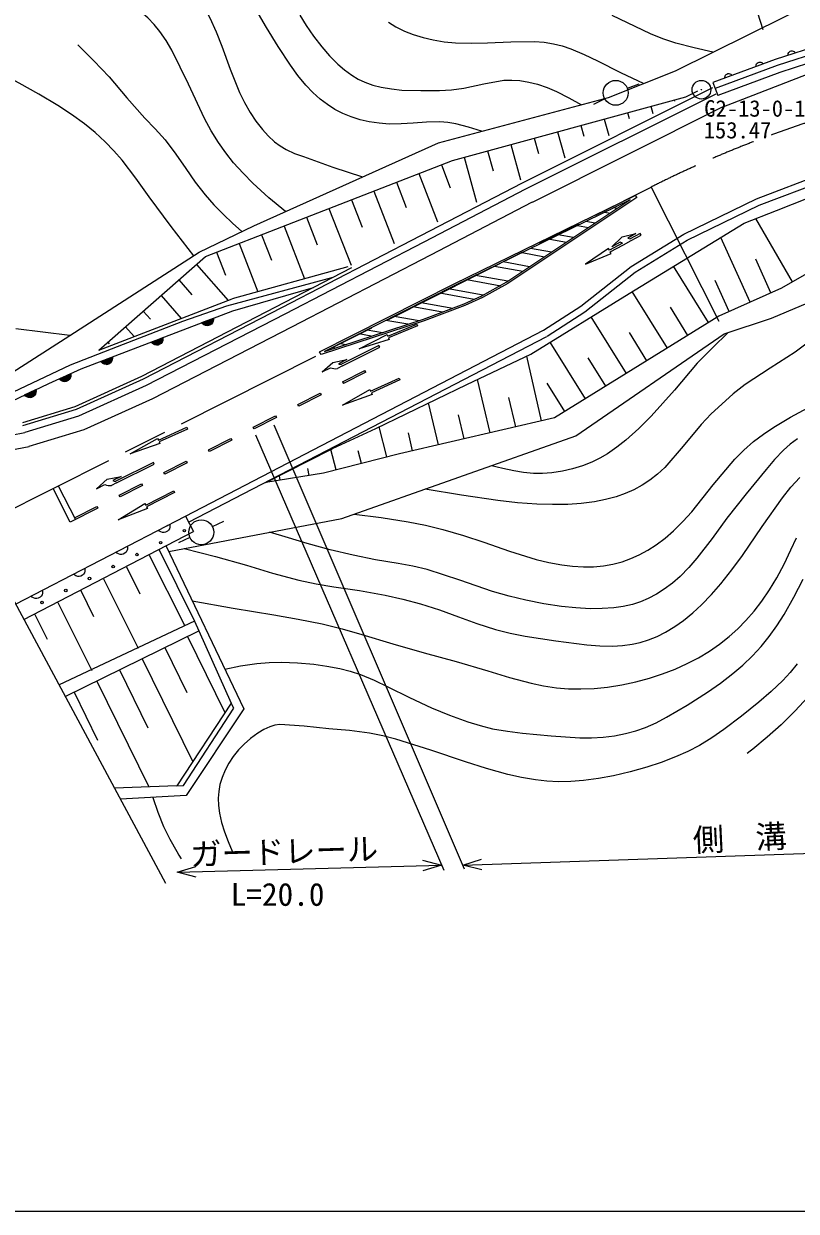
# Model space of a CAD drawing. Units: millimetres, scale not verified. Extents: x 40000 to 680000, y 20000 to 380000.
# Drawn here: x 80580 to 142240, y 205000 to 299829 of the extents above; entities that cross this region are included whole.
import ezdxf
from ezdxf.enums import TextEntityAlignment as Align

# ---------------------------------------------------------------- set-up
doc = ezdxf.new("R2010")
doc.units = ezdxf.units.MM
doc.header["$LTSCALE"] = 1000
doc.linetypes.add('CHAIN', pattern=[18.5, 12, -1.5, 3.5, -1.5])
for name, color, linetype, lineweight in [('M-BGD', 7, 'Continuous', 25), ('M-BMK', 2, 'CHAIN', 13), ('M-STR-STRC', 7, 'Continuous', 25), ('M-TTL-BAND', 7, 'Continuous', 25)]:
    doc.layers.add(name, color=color, linetype=linetype, lineweight=lineweight)
doc.layers.add('M-BGD-HTXT', color=7, linetype='Continuous')
doc.layers.add('M-BMK-SRVR', color=7, linetype='Continuous')
doc.styles.add('ＭＳ ゴシック', font='')
doc.styles.get('ＭＳ ゴシック').set_extended_font_data('MS Gothic')

# ---------------------------------------------------------------- blocks, each defined once
blk = doc.blocks.new('BUHIN2')
at = {"color": 3, "linetype": 'Continuous', "lineweight": 25}
for radius in [746, 22.5]:
    blk.add_circle((0, 0), radius, dxfattribs=at)
blk = doc.blocks.new('BUHIN154')
at = {"color": 7, "linetype": 'Continuous', "lineweight": 25}
for p, q in [((464, -118), (-479, -7)), ((-462, -72), (432, -177)), ((388, -234), (-429, -138)), ((-392, -206), (331, -291)), ((264, -346), (-337, -275)), ((-228, -351), (142, -394))]:
    blk.add_line(p, q, dxfattribs=at)
blk.add_lwpolyline([(497, -58), (443, -168), (375, -258), (265, -356), (149, -403), (28, -426), (-126, -408), (-238, -357), (-341, -285), (-425, -164), (-473, -60), (-497, 58)], close=True, dxfattribs=at)
blk = doc.blocks.new('BUHIN159')
at = {"color": 7, "linetype": 'Continuous', "lineweight": 25}
blk.add_lwpolyline([(-296, 51), (-260, 115), (-215, 166), (-147, 222), (-76, 246), (-3, 255), (88, 239), (154, 206), (213, 160), (260, 85), (285, 21), (296, -51)], dxfattribs=at)
blk = doc.blocks.new('BUHIN160')
at = {"color": 7, "linetype": 'Continuous', "lineweight": 25}
blk.add_lwpolyline([(-298, 38), (-265, 103), (-222, 157), (-157, 215), (-87, 242), (-14, 254), (78, 243), (145, 213), (206, 169), (256, 96), (284, 33), (298, -38)], dxfattribs=at)
blk = doc.blocks.new('BUHIN162')
at = {"color": 7, "linetype": 'Continuous', "lineweight": 25}
blk.add_lwpolyline([(500, -2), (459, -117), (399, -214), (303, -324), (193, -383), (75, -418), (-80, -417), (-197, -382), (-307, -321), (-404, -211), (-463, -113), (-500, 2)], dxfattribs=at)
blk = doc.blocks.new('BUHIN167')
at = {"color": 7, "linetype": 'Continuous', "lineweight": 25}
blk.add_circle((0, 0), 995, dxfattribs=at)

msp = doc.modelspace()

# ---------------------------------------------------------------- linework, layer by layer
at = {"layer": 'M-BGD'}
for p, q in [((139601, 299352), (129178, 332233)), ((132602, 296070), (145280, 302399)), ((145827, 298672), (140562, 296977)), ((145961, 298190), (140726, 296504)), ((140562, 296977), (135595, 295132)), ((146122, 297612), (140922, 295937)), ((127257, 293940), (132602, 296070)), ((140726, 296504), (135769, 294663)), ((140922, 295937), (135978, 294101)), ((136340, 293161), (144690, 296406)), ((128766, 294675), (129698, 295037)), ((135595, 295132), (135769, 294663)), ((114811, 288912), (133439, 294002)), ((135565, 294707), (120376, 287110)), ((135816, 294206), (120630, 286612)), ((133439, 294002), (134397, 294460)), ((135769, 294663), (135978, 294101)), ((113686, 290331), (127257, 293940)), ((136339, 293159), (121154, 285565)), ((126952, 293842), (126069, 293371)), ((130645, 293238), (130800, 292672)), ((132508, 293747), (132534, 293653)), ((126919, 292220), (127280, 290900)), ((128782, 292729), (128911, 292258)), ((123194, 291202), (123761, 289126)), ((125056, 291711), (125288, 290862)), ((98951, 283702), (113686, 290331)), ((119468, 290184), (120242, 287353)), ((121331, 290693), (121666, 289466)), ((117605, 289675), (118043, 288071)), ((95075, 281235), (114811, 288912)), ((113914, 288563), (114629, 286724)), ((115742, 289166), (116722, 285579)), ((112119, 287865), (113616, 284018)), ((139064, 285846), (145427, 288272)), ((139286, 285331), (145603, 287740)), ((108531, 286469), (110159, 282284)), ((110325, 287167), (111106, 285159)), ((120376, 287110), (112261, 282890)), ((120630, 286612), (112519, 282393)), ((140653, 284913), (145696, 286923)), ((106737, 285771), (107583, 283594)), ((121170, 285574), (113057, 281354)), ((133275, 283025), (139064, 285846)), ((104943, 285073), (106702, 280551)), ((133545, 282534), (139286, 285331)), ((138075, 283897), (140653, 284913)), ((94593, 281582), (98951, 283702)), ((101354, 283677), (102995, 279460)), ((103148, 284375), (104004, 282177)), ((128900, 278300), (138075, 283897)), ((141934, 279216), (139023, 284271)), ((149854, 283778), (141054, 278709)), ((99560, 282980), (100346, 280960)), ((112261, 282890), (101150, 277134)), ((129056, 280440), (133275, 283025)), ((138555, 277589), (136232, 282772)), ((97766, 282282), (99267, 278423)), ((112519, 282393), (101407, 276637)), ((129377, 279980), (133545, 282534)), ((84259, 274925), (94593, 281582)), ((86579, 273771), (95075, 281235)), ((95972, 281584), (96687, 279744)), ((113057, 281354), (101945, 275598)), ((140221, 278336), (139012, 281033)), ((89993, 271679), (106778, 280364)), ((94367, 280613), (96899, 277730)), ((106435, 280417), (97213, 277851)), ((125049, 277275), (129056, 280440)), ((125375, 276819), (129377, 279980)), ((135237, 275961), (132447, 280463)), ((140269, 276328), (150289, 280546)), ((92951, 279369), (93987, 278190)), ((96779, 277292), (105280, 279589)), ((136889, 276842), (135775, 279328)), ((86579, 273771), (97213, 277851)), ((91535, 278125), (93147, 276291)), ((97272, 276912), (103697, 278770)), ((121046, 273432), (128900, 278300)), ((131960, 273931), (129156, 278456)), ((141054, 278709), (136056, 276469)), ((85174, 272274), (97272, 276912)), ((101150, 277134), (90106, 271436)), ((93283, 276074), (96779, 277292)), ((122067, 275362), (125049, 277275)), ((133599, 274946), (132200, 277203)), ((88051, 274043), (93283, 276074)), ((90119, 276881), (90695, 276226)), ((101407, 276637), (90349, 270932)), ((122369, 274891), (125375, 276819)), ((136056, 276469), (122950, 268347)), ((128684, 271900), (125878, 276427)), ((136489, 275056), (140269, 276328)), ((84259, 274925), (79936, 275479)), ((88703, 275637), (89394, 274851)), ((101943, 275597), (90859, 269878)), ((93478, 260514), (122067, 275362)), ((107361, 273866), (109589, 275023)), ((109589, 275023), (109646, 274884)), ((109646, 274884), (111959, 275833)), ((112016, 275694), (109703, 274745)), ((111959, 275833), (112016, 275694)), ((124655, 266914), (136489, 275056)), ((130322, 272915), (128919, 275179)), ((79643, 271990), (84259, 274925)), ((87287, 274393), (87403, 274262)), ((93736, 260017), (122325, 274865)), ((108935, 274145), (105946, 272633)), ((109760, 274606), (107361, 273866)), ((109003, 274011), (108935, 274145)), ((109003, 274011), (108935, 274145)), ((109703, 274745), (109760, 274606)), ((125408, 269870), (122602, 274397)), ((84302, 272585), (88051, 274043)), ((106014, 272499), (109003, 274011)), ((115934, 271012), (121046, 273432)), ((121919, 268109), (120725, 273281)), ((127046, 270885), (125643, 273149)), ((79766, 270436), (84302, 272585)), ((82573, 271097), (85174, 272274)), ((104406, 272022), (105252, 272786)), ((104406, 272022), (105076, 272360)), ((105252, 272786), (106369, 273015)), ((106014, 272499), (105613, 272296)), ((106369, 273015), (105700, 272676)), ((84332, 271825), (83466, 271433)), ((83515, 271386), (84335, 271757)), ((84326, 271685), (83577, 271346)), ((83644, 271308), (84307, 271608)), ((84278, 271526), (83727, 271276)), ((83859, 271268), (84199, 271422)), ((84671, 269273), (89993, 271679)), ((90106, 271436), (84757, 269022)), ((117796, 267156), (116810, 271426)), ((79617, 269697), (82573, 271097)), ((81551, 270544), (80693, 270137)), ((80742, 270092), (81555, 270477)), ((81548, 270404), (80805, 270052)), ((80872, 270015), (81530, 270327)), ((90349, 270932), (84955, 268497)), ((108678, 267517), (115934, 271012)), ((123769, 268855), (122364, 271123)), ((81502, 270244), (80955, 269985)), ((81088, 269979), (81425, 270139)), ((90859, 269878), (85367, 267399)), ((113672, 266204), (112899, 269550)), ((119858, 267633), (119312, 269993)), ((84757, 269022), (80491, 267726)), ((80502, 267999), (84671, 269273)), ((84955, 268497), (80654, 267190)), ((115734, 266680), (115294, 268586)), ((115761, 232320), (100570, 267776)), ((105220, 265899), (108678, 267517)), ((109567, 265232), (108950, 267648)), ((122950, 268347), (110580, 265490)), ((80676, 267157), (76860, 266449)), ((85367, 267399), (80994, 266071)), ((99070, 266989), (114104, 232244)), ((105978, 260327), (124655, 266914)), ((111610, 265728), (111278, 267168)), ((81016, 266038), (76864, 265282)), ((99909, 263182), (105098, 265837)), ((105098, 265837), (105220, 265899)), ((105517, 264198), (105098, 265837)), ((107542, 264715), (107283, 265729)), ((110580, 265490), (104504, 263940)), ((104504, 263940), (99909, 263182)), ((101058, 263372), (100997, 263739)), ((103355, 263750), (103264, 264301)), ((79924, 253488), (93478, 260514)), ((92163, 257677), (105978, 260327)), ((93478, 260514), (94123, 259271)), ((93478, 260514), (94123, 259271)), ((95641, 259668), (96537, 260111)), ((76657, 259556), (91894, 231205)), ((80587, 252255), (94123, 259271)), ((91957, 258110), (98142, 245116)), ((93841, 258798), (92936, 258371)), ((90601, 257405), (93426, 251750)), ((91381, 257811), (94204, 252125)), ((88775, 256457), (89848, 254310)), ((86949, 255509), (89721, 249961)), ((85123, 254561), (86155, 252496)), ((83297, 253613), (86015, 248172)), ((81471, 252665), (82461, 250682)), ((94204, 252125), (83395, 247031)), ((83891, 246108), (94564, 251348)), ((94204, 252125), (94564, 251348)), ((94564, 251348), (97142, 245586)), ((93658, 250903), (96642, 244822)), ((91845, 250013), (93601, 246435)), ((90032, 249123), (94071, 240894)), ((88219, 248233), (90494, 243598)), ((86406, 247343), (90558, 238884)), ((84593, 246453), (86470, 242629)), ((97142, 245586), (92809, 238965)), ((93321, 238987), (97346, 245175)), ((98142, 245116), (93541, 238204)), ((97346, 245175), (97142, 245586)), ((92809, 238965), (93321, 238987)), ((92809, 238965), (87821, 238785)), ((93541, 238204), (88295, 237901)), ((115623, 232643), (169143, 234469)), ((92818, 232066), (113930, 232644))]:
    msp.add_line(p, q, dxfattribs=at)
for points in [[(93988, 302893), (94741, 301608), (95440, 300297), (95940, 299187), (96386, 298051), (97065, 296194), (97803, 294350), (98201, 293532), (98657, 292732), (99114, 292048), (99627, 291389), (100087, 290879), (100595, 290408), (101039, 290072), (101522, 289781), (102199, 289473), (102905, 289218), (105258, 288386), (107615, 287600)], [(117106, 291241), (116088, 291573), (115064, 291843), (114432, 291952), (113784, 292001), (112732, 291975), (111662, 291887), (110706, 291825), (109740, 291823), (108940, 291878), (108148, 291993), (107427, 292159), (106711, 292385), (106054, 292661), (105421, 292992), (104819, 293374), (104245, 293810), (103659, 294339), (103108, 294918), (102463, 295700), (101864, 296521), (100887, 298007), (99966, 299516), (98564, 301931)], [(101467, 284834), (100152, 285938), (98877, 287088), (98081, 287887), (97329, 288727), (96701, 289515), (96115, 290348), (95541, 291283), (95013, 292256), (93727, 295005), (92387, 297725), (91942, 298487), (91447, 299214), (90984, 299773), (90477, 300293), (90150, 300601), (89811, 300911)], [(102622, 300517), (103118, 299697), (103718, 298828), (104372, 297988), (104985, 297278), (105639, 296613), (106184, 296137), (106762, 295714), (107269, 295410), (107804, 295159), (108437, 294934), (109102, 294762), (109926, 294620), (110766, 294537), (112268, 294492), (113756, 294507), (114731, 294563), (115707, 294680), (117301, 295030), (118898, 295318), (119536, 295332), (120176, 295286), (120884, 295170), (121583, 294995), (122352, 294737), (123093, 294424), (124100, 293917), (125091, 293364)], [(109686, 299943), (110286, 299581), (110960, 299247), (111659, 298969), (112456, 298721), (113267, 298532), (114147, 298391), (115033, 298310), (116313, 298278), (117600, 298307), (119468, 298384), (121347, 298401), (122114, 298345), (122870, 298229), (123564, 298060), (124254, 297829), (125316, 297377), (126364, 296867), (128212, 295944), (130088, 295069)], [(135591, 297563), (134096, 297898), (132621, 298290), (131603, 298631), (130605, 299030), (127559, 300480)], [(84902, 298133), (86174, 296875), (87402, 295577), (88802, 293910), (90248, 292283), (91074, 291440), (91859, 290550), (92708, 289426), (93516, 288257), (94257, 287191), (95050, 286156), (95758, 285360), (96511, 284602), (97243, 283917), (97995, 283237)], [(94154, 281299), (92355, 283630), (90596, 286009), (89537, 287493), (88433, 288938), (87782, 289691), (87078, 290412), (86278, 291138), (85429, 291826), (84389, 292582), (83309, 293293), (81782, 294206), (80218, 295071), (79567, 295420), (78915, 295767)], [(136813, 275165), (135556, 273960), (134344, 272714), (132522, 270575), (130659, 268481), (129668, 267511), (128631, 266582), (127921, 266010), (127177, 265489), (126575, 265132), (125937, 264825), (125182, 264532), (124393, 264292), (123570, 264100), (122736, 263968), (121999, 263909), (121263, 263910), (120473, 263982), (119687, 264115), (118808, 264312), (117921, 264539)], [(143012, 274253), (142157, 273597), (140146, 272332), (138164, 271013), (137215, 270263), (136297, 269460), (135462, 268670), (134662, 267829), (133224, 266086), (131741, 264384), (131170, 263865), (130552, 263386), (129933, 262978), (129274, 262618), (128589, 262314), (127872, 262063), (127019, 261834), (126142, 261662), (125085, 261525), (124017, 261448), (122779, 261425), (121542, 261462), (119978, 261579), (118409, 261756), (115511, 262182), (112613, 262667)], [(106963, 260674), (109116, 260399), (111258, 260064), (112650, 259784), (114039, 259443), (115672, 258971), (117292, 258441), (119365, 257723), (121479, 257056), (122490, 256803), (123523, 256607), (124387, 256501), (125258, 256455), (126053, 256471), (126847, 256548), (127592, 256680), (128332, 256871), (129032, 257116), (129708, 257416), (130402, 257793), (131067, 258222), (131773, 258755), (132453, 259345), (133199, 260078), (133902, 260854), (135612, 262998), (137338, 265063), (138058, 265781), (138833, 266467), (139618, 267067), (140443, 267621), (141784, 268413), (143159, 269155)], [(142332, 266695), (141765, 266265), (141232, 265784), (140516, 265032), (139832, 264226), (138241, 262297), (136711, 260345), (135539, 258731), (134316, 257148), (133664, 256405), (132967, 255701), (132355, 255164), (131704, 254672), (131084, 254276), (130427, 253928), (129809, 253667), (129164, 253460), (128434, 253295), (127680, 253187), (126746, 253122), (125800, 253116), (124639, 253175), (123490, 253293), (122082, 253509), (120667, 253788), (119317, 254105), (117983, 254481), (115389, 255398), (112785, 256256), (111642, 256523), (110474, 256735), (108668, 257028), (106863, 257381), (105029, 257823), (103198, 258325), (101702, 258767), (100208, 259220)], [(93384, 257912), (95883, 257284), (98369, 256598), (100446, 255965), (102545, 255389), (103932, 255102), (105343, 254871), (107392, 254568), (109440, 254204), (110845, 253888), (112245, 253512), (113777, 253021), (115291, 252474), (116753, 251932), (118231, 251448), (119402, 251157), (120599, 250921), (123046, 250553), (125538, 250239), (126561, 250159), (127586, 250138), (128360, 250178), (129132, 250277), (129793, 250421), (130445, 250626), (131136, 250908), (131817, 251252), (132536, 251686), (133236, 252180), (133975, 252780), (134673, 253424), (135472, 254244), (136219, 255095), (137104, 256214), (137939, 257367), (139507, 259683), (141137, 261983), (141813, 262810), (142537, 263602)], [(94033, 253747), (97285, 253152), (100550, 252615), (102482, 252292), (104400, 251910), (105987, 251517), (107560, 251065), (110043, 250299), (112539, 249593), (115084, 248907), (117634, 248157), (119342, 247634), (121071, 247168), (122077, 246955), (123093, 246801), (124055, 246726), (125034, 246710), (126097, 246756), (127169, 246864), (128308, 247039), (129444, 247275), (130520, 247562), (131577, 247905), (132565, 248287), (133541, 248730), (134439, 249204), (135308, 249732), (136111, 250285), (136883, 250891), (137567, 251503), (138216, 252167), (138872, 252921), (139487, 253722), (140107, 254633), (140678, 255580), (141268, 256683), (141807, 257818), (142257, 258763)], [(96627, 248298), (97893, 248551), (99174, 248747), (100158, 248823), (101146, 248839), (102438, 248788), (103741, 248677), (104777, 248540), (105809, 248342), (106638, 248126), (107458, 247850), (108554, 247398), (109629, 246889), (111368, 246018), (113128, 245204), (114558, 244617), (116020, 244083), (117002, 243779), (118008, 243532), (119196, 243327), (120397, 243181), (122677, 242962), (124960, 242803), (125898, 242797), (126838, 242851), (127725, 242964), (128612, 243138), (129425, 243357), (130219, 243633), (131065, 244010), (131896, 244447), (133535, 245422), (135150, 246453), (136185, 247166), (137191, 247933), (137985, 248618), (138741, 249349), (139435, 250099), (140082, 250887), (140699, 251746), (141273, 252645), (142057, 254037), (142795, 255470)], [(142319, 248712), (141768, 248033), (141168, 247389), (140230, 246501), (139245, 245652), (137865, 244526), (136463, 243458), (135512, 242803), (134521, 242194), (133581, 241710), (132605, 241276), (131466, 240839), (130303, 240457), (128993, 240092), (127654, 239781), (126463, 239559), (125268, 239397), (124261, 239317), (123255, 239298), (122340, 239340), (121417, 239444), (120313, 239634), (119209, 239885), (117519, 240360), (115841, 240895), (113079, 241829), (110292, 242708), (109247, 242975), (108187, 243184), (106572, 243385), (104924, 243529), (102972, 243728), (101031, 243866), (100623, 243807), (100220, 243687), (99732, 243461), (99255, 243172), (98690, 242763), (98161, 242305), (97710, 241837), (97297, 241320), (96946, 240784), (96646, 240215), (96414, 239650), (96240, 239069), (96139, 238531), (96096, 237981), (96117, 237395), (96198, 236802), (96374, 236054), (96611, 235309), (96902, 234537), (97215, 233765)], [(143193, 246066), (142131, 244926), (141028, 243831), (139923, 242852), (138769, 241909), (138550, 241734), (138323, 241553)], [(90879, 238051), (91285, 236871), (91746, 235715), (92243, 234706), (92796, 233721), (92968, 233427), (93140, 233134)], [(94329, 231676), (92818, 232066), (94306, 232534)], [(112419, 233034), (113930, 232644), (112443, 232176)], [(117136, 232264), (115623, 232643), (117107, 233122)]]:
    msp.add_lwpolyline(points, dxfattribs=at)
for points in [[(84329, 271892), (84340, 271771), (84328, 271658), (84284, 271518), (84209, 271418), (84117, 271335), (83976, 271271), (83853, 271257), (83728, 271266), (83594, 271326), (83499, 271390), (83418, 271480)], [(81547, 270611), (81560, 270490), (81550, 270378), (81509, 270236), (81435, 270135), (81345, 270051), (81205, 269985), (81083, 269968), (80957, 269975), (80822, 270033), (80726, 270095), (80643, 270183)]]:
    msp.add_lwpolyline(points, close=True, dxfattribs=at)
for centre in [(93400, 259352), (91507, 258395), (89613, 257439), (87720, 256482), (85827, 255525), (83934, 254568), (82040, 253611)]:
    msp.add_circle(centre, 99.5, dxfattribs=at)
for centre, radius, start, end in [((105458, 273284), 1000, 247.46094, 278.83911), ((105907, 273131), 500, 245.49268, 274.44775), ((91975, 259821), 99.5, 257.10818, 337.69656), ((90082, 258864), 99.5, 286.75137, 308.05337)]:
    msp.add_arc(centre, radius, start, end, dxfattribs=at)
at = {"layer": 'M-BMK'}
for p, q in [((76657, 259556), (130659, 286789)), ((130659, 286789), (136337, 275530))]:
    msp.add_line(p, q, dxfattribs=at)
msp.add_arc((171184, 206429), 90000, 90.70267, 116.76147, dxfattribs=at)
at = {"layer": 'M-STR-STRC'}
for p, q in [((114930, 279064), (129383, 286126)), ((128986, 285765), (114997, 278930)), ((119152, 279227), (128965, 285755)), ((129528, 285949), (119231, 279099)), ((129383, 286126), (129528, 285949)), ((126973, 284782), (127390, 284707)), ((127931, 285067), (127657, 285116)), ((124767, 283705), (125646, 283547)), ((126187, 283907), (125451, 284039)), ((122562, 282629), (123903, 282387)), ((124444, 282747), (123246, 282963)), ((127516, 282015), (128337, 282806)), ((128337, 282806), (129446, 283071)), ((129446, 283071), (128788, 282711)), ((128788, 282711), (128992, 282651)), ((129781, 283083), (128992, 282651)), ((129064, 282519), (129853, 282951)), ((129853, 282951), (129781, 283083)), ((122701, 281588), (121041, 281886)), ((127253, 281871), (125431, 280618)), ((127325, 281739), (127253, 281871)), ((128378, 282315), (127325, 281739)), ((127397, 281608), (128450, 282183)), ((128174, 282375), (127516, 282015)), ((128378, 282315), (128174, 282375)), ((128450, 282183), (129064, 282519)), ((120957, 280428), (118836, 280809)), ((120356, 281552), (122159, 281228)), ((125431, 280618), (127469, 281476)), ((127469, 281476), (127397, 281608)), ((118151, 280475), (120416, 280068)), ((104192, 273635), (114930, 279064)), ((114997, 278930), (104578, 273663)), ((115946, 279399), (118673, 278908)), ((119214, 279268), (116630, 279733)), ((117142, 278094), (119152, 279227)), ((119231, 279099), (117210, 277960)), ((116533, 277820), (113780, 278315)), ((117241, 278150), (114447, 278652)), ((115725, 277456), (117142, 278094)), ((117210, 277960), (115783, 277317)), ((113997, 276803), (111631, 277228)), ((112298, 277565), (114817, 277112)), ((112491, 276234), (115725, 277456)), ((115783, 277317), (112541, 276092)), ((112541, 276092), (104307, 273417)), ((104578, 273663), (112491, 276234)), ((111236, 275826), (109481, 276142)), ((110148, 276479), (112142, 276120)), ((108317, 274878), (107332, 275055)), ((107999, 275392), (109223, 275172)), ((105850, 274305), (106305, 274224)), ((104307, 273417), (104192, 273635)), ((105399, 273929), (105183, 273968)), ((106030, 271228), (107813, 272134)), ((106030, 271228), (106098, 271095)), ((107881, 272000), (106098, 271095)), ((107881, 272000), (107813, 272134)), ((108265, 270483), (110535, 271530)), ((110598, 271393), (108328, 270347)), ((110535, 271530), (110598, 271393)), ((102463, 269418), (104246, 270323)), ((104246, 270323), (104314, 270189)), ((106026, 269368), (108202, 270619)), ((108202, 270619), (108265, 270483)), ((108328, 270347), (108390, 270210)), ((102531, 269284), (102463, 269418)), ((104314, 270189), (102531, 269284)), ((108390, 270210), (106026, 269368)), ((98897, 267607), (100680, 268512)), ((100748, 268378), (98965, 267473)), ((100680, 268512), (100748, 268378)), ((91323, 266573), (93601, 267603)), ((93663, 267466), (91385, 266436)), ((93601, 267603), (93663, 267466)), ((98965, 267473), (98897, 267607)), ((89076, 265474), (91261, 266709)), ((91261, 266709), (91323, 266573)), ((95330, 265796), (97113, 266701)), ((97181, 266568), (95398, 265662)), ((97113, 266701), (97181, 266568)), ((91447, 266299), (89076, 265474)), ((91385, 266436), (91447, 266299)), ((95398, 265662), (95330, 265796)), ((90927, 264783), (87925, 263297)), ((87991, 263162), (90993, 264649)), ((90993, 264649), (90927, 264783)), ((90993, 264649), (90927, 264783)), ((91764, 263985), (93547, 264890)), ((93615, 264757), (91831, 263851)), ((93547, 264890), (93615, 264757)), ((87232, 263456), (88351, 263675)), ((88351, 263675), (87679, 263342)), ((91831, 263851), (91764, 263985)), ((84297, 260026), (82926, 262715)), ((83327, 262920), (84698, 260230)), ((86380, 262699), (87232, 263456)), ((86380, 262699), (87052, 263032)), ((87991, 263162), (87588, 262963)), ((88197, 262174), (89980, 263080)), ((90048, 262946), (88265, 262040)), ((89980, 263080), (90048, 262946)), ((88265, 262040), (88197, 262174)), ((90314, 261396), (92546, 262522)), ((92614, 262389), (90382, 261262)), ((92546, 262522), (92614, 262389)), ((86482, 261135), (84297, 260026)), ((84630, 260363), (86414, 261269)), ((86414, 261269), (86482, 261135)), ((88117, 260202), (90247, 261530)), ((90450, 261128), (88117, 260202)), ((90247, 261530), (90314, 261396)), ((90382, 261262), (90450, 261128))]:
    msp.add_line(p, q, dxfattribs=at)
for centre, radius, start, end in [((87443, 263952), 1000, 246.96521, 278.34326), ((87890, 263795), 500, 244.99683, 273.9519)]:
    msp.add_arc(centre, radius, start, end, dxfattribs=at)
at = {"layer": 'M-TTL-BAND'}
msp.add_line((40000, 205000), (579000, 205000), dxfattribs=at)

# ---------------------------------------------------------------- block references
at = {"layer": 'M-BGD', "rotation": 27.68572}
for name, p in [('BUHIN159', (141876, 297405)), ('BUHIN160', (139319, 296518)), ('BUHIN160', (136836, 295595)), ('BUHIN167', (127834, 294312)), ('BUHIN154', (95256, 276139)), ('BUHIN154', (91223, 274593)), ('BUHIN154', (87190, 273047)), ('BUHIN162', (91784, 259636)), ('BUHIN167', (94745, 259224)), ('BUHIN162', (88395, 257879)), ('BUHIN162', (85007, 256123)), ('BUHIN162', (81618, 254366))]:
    msp.add_blockref(name, p, dxfattribs=at)
at = {"layer": 'M-BMK-SRVR', "rotation": 27.68572}
msp.add_blockref('BUHIN2', (134672, 294561), dxfattribs=at)

# ---------------------------------------------------------------- texts
at = {"layer": 'M-BGD', "style": 'ＭＳ ゴシック'}
for s, rotation, p in [('側\u3000溝', 2.7, (134057, 233161)), ('ガードレール', 1.8, (93916, 232024))]:
    msp.add_text(s, height=1833, rotation=rotation, dxfattribs=at).set_placement(p, align=Align.BOTTOM_LEFT)
msp.add_text('L=20.0', height=1833, dxfattribs=at).set_placement((97100, 228840), align=Align.BOTTOM_LEFT)
at = {"layer": 'M-BGD-HTXT', "style": 'ＭＳ ゴシック'}
for s, p in [('G2-13-0-1', (134901, 292011)), ('153.47', (134860, 290275))]:
    msp.add_text(s, height=1320, dxfattribs=at).set_placement(p, align=Align.BOTTOM_LEFT)

doc.saveas('drawing.dxf')
